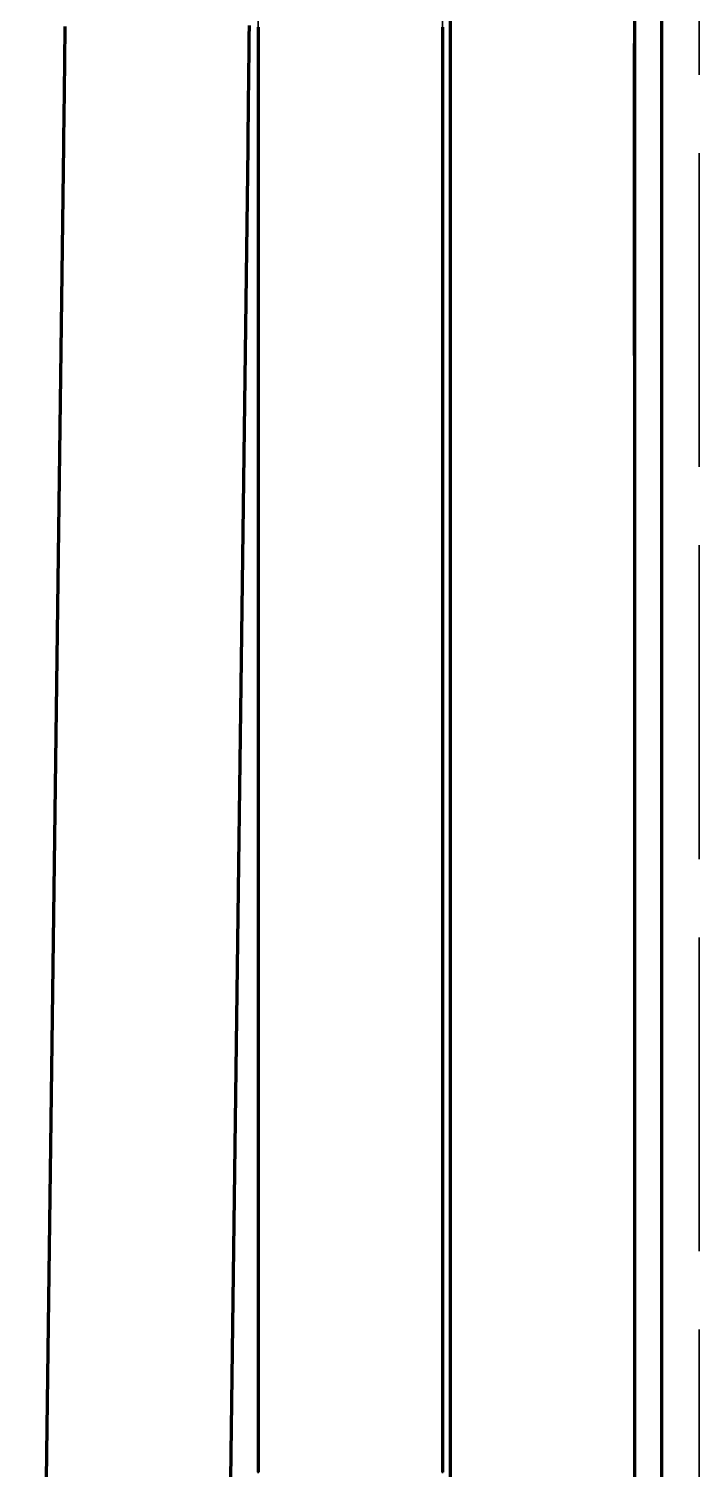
# Model space of a CAD drawing. Header units: millimetres. Extents: x 0 to 2382, y 0 to 420.
# Drawn here: x 261.83 to 270.39, y 266.72 to 285.09 of the extents above; entities that cross this region are included whole.
import ezdxf

# ---------------------------------------------------------------- set-up
doc = ezdxf.new("R2010")
doc.units = ezdxf.units.MM
doc.linetypes.add('IRAM-E-TRAZOS', pattern=[5, 4, -1])
doc.layers.add('01-VISIBLE', color=7, linetype='CONTINUOUS', lineweight=70)
doc.layers.add('02-OCULTA', color=4, linetype='IRAM-E-TRAZOS', lineweight=35)

msp = doc.modelspace()

# ---------------------------------------------------------------- linework, layer by layer
at = {"layer": '01-VISIBLE'}
for p, q in [((269.912, 260.75), (269.912, 289.5)), ((267.212, 288.425), (267.212, 284.804)), ((269.562, 288.425), (269.562, 284.804)), ((262.277, 283.601), (261.834, 249.623)), ((264.627, 283.57), (264.184, 249.592)), ((267.212, 280.919), (267.212, 271.881)), ((269.562, 280.919), (269.562, 271.881)), ((264.762, 280.297), (264.762, 272.503)), ((267.112, 280.297), (267.112, 272.503)), ((267.212, 267.996), (267.212, 266.303)), ((269.562, 267.996), (269.562, 266.303)), ((264.762, 267.342), (264.762, 267.285)), ((267.112, 267.342), (267.112, 267.285))]:
    msp.add_line(p, q, dxfattribs=at)
for points in [[(262.294, 285.114), (262.293, 285.064), (262.293, 285.013), (262.292, 284.963), (262.292, 284.913), (262.291, 284.862), (262.291, 284.812), (262.29, 284.761), (262.29, 284.711), (262.289, 284.66), (262.289, 284.61), (262.288, 284.559), (262.288, 284.509), (262.287, 284.458), (262.287, 284.408), (262.286, 284.358), (262.285, 284.307), (262.285, 284.257), (262.284, 284.206), (262.284, 284.156), (262.283, 284.105), (262.282, 284.055), (262.282, 284.004), (262.281, 283.954), (262.281, 283.904), (262.28, 283.853), (262.279, 283.803), (262.279, 283.752), (262.278, 283.702), (262.277, 283.651), (262.277, 283.601)], [(264.644, 285.129), (264.644, 285.078), (264.643, 285.028), (264.643, 284.978), (264.642, 284.927), (264.642, 284.877), (264.641, 284.827), (264.641, 284.777), (264.64, 284.726), (264.64, 284.676), (264.639, 284.626), (264.639, 284.576), (264.638, 284.525), (264.637, 284.475), (264.637, 284.425), (264.636, 284.375), (264.636, 284.324), (264.635, 284.274), (264.635, 284.224), (264.634, 284.173), (264.633, 284.123), (264.633, 284.073), (264.632, 284.023), (264.632, 283.972), (264.631, 283.922), (264.63, 283.872), (264.63, 283.822), (264.629, 283.771), (264.629, 283.721), (264.628, 283.671), (264.627, 283.621), (264.627, 283.57)], [(264.762, 285.107), (264.762, 285.057), (264.762, 285.007), (264.762, 284.957), (264.762, 284.907), (264.762, 284.857), (264.762, 284.806), (264.762, 284.756), (264.762, 284.706), (264.762, 284.656), (264.762, 284.606), (264.762, 284.556), (264.762, 284.506), (264.762, 284.456), (264.762, 284.406), (264.762, 284.355), (264.762, 284.305), (264.762, 284.255), (264.762, 284.205), (264.762, 284.155), (264.762, 284.105), (264.762, 284.055), (264.762, 284.005), (264.762, 283.955), (264.762, 283.904), (264.762, 283.854), (264.762, 283.804), (264.762, 283.754), (264.762, 283.704), (264.762, 283.654), (264.762, 283.604), (264.762, 283.554), (264.762, 283.504), (264.762, 283.454), (264.762, 283.403), (264.762, 283.353), (264.762, 283.303), (264.762, 283.253), (264.762, 283.203), (264.762, 283.153), (264.762, 283.103), (264.762, 283.053), (264.762, 283.003), (264.762, 282.952), (264.762, 282.902), (264.762, 282.852), (264.762, 282.802), (264.762, 282.752), (264.762, 282.702), (264.762, 282.652), (264.762, 282.602), (264.762, 282.552), (264.762, 282.501), (264.762, 282.451), (264.762, 282.401), (264.762, 282.351), (264.762, 282.301), (264.762, 282.251), (264.762, 282.201), (264.762, 282.151), (264.762, 282.101), (264.762, 282.051), (264.762, 282), (264.762, 281.95), (264.762, 281.9), (264.762, 281.85), (264.762, 281.8), (264.762, 281.75), (264.762, 281.7), (264.762, 281.65), (264.762, 281.6), (264.762, 281.549), (264.762, 281.499), (264.762, 281.449), (264.762, 281.399), (264.762, 281.349), (264.762, 281.299), (264.762, 281.249), (264.762, 281.199), (264.762, 281.149), (264.762, 281.099), (264.762, 281.048), (264.762, 280.998), (264.762, 280.948), (264.762, 280.898), (264.762, 280.848), (264.762, 280.798), (264.762, 280.748), (264.762, 280.698), (264.762, 280.648), (264.762, 280.597), (264.762, 280.547), (264.762, 280.497), (264.762, 280.447), (264.762, 280.397), (264.762, 280.347), (264.762, 280.297)], [(267.112, 285.107), (267.112, 285.057), (267.112, 285.007), (267.112, 284.957), (267.112, 284.907), (267.112, 284.857), (267.112, 284.806), (267.112, 284.756), (267.112, 284.706), (267.112, 284.656), (267.112, 284.606), (267.112, 284.556), (267.112, 284.506), (267.112, 284.456), (267.112, 284.406), (267.112, 284.355), (267.112, 284.305), (267.112, 284.255), (267.112, 284.205), (267.112, 284.155), (267.112, 284.105), (267.112, 284.055), (267.112, 284.005), (267.112, 283.955), (267.112, 283.904), (267.112, 283.854), (267.112, 283.804), (267.112, 283.754), (267.112, 283.704), (267.112, 283.654), (267.112, 283.604), (267.112, 283.554), (267.112, 283.504), (267.112, 283.454), (267.112, 283.403), (267.112, 283.353), (267.112, 283.303), (267.112, 283.253), (267.112, 283.203), (267.112, 283.153), (267.112, 283.103), (267.112, 283.053), (267.112, 283.003), (267.112, 282.952), (267.112, 282.902), (267.112, 282.852), (267.112, 282.802), (267.112, 282.752), (267.112, 282.702), (267.112, 282.652), (267.112, 282.602), (267.112, 282.552), (267.112, 282.501), (267.112, 282.451), (267.112, 282.401), (267.112, 282.351), (267.112, 282.301), (267.112, 282.251), (267.112, 282.201), (267.112, 282.151), (267.112, 282.101), (267.112, 282.051), (267.112, 282), (267.112, 281.95), (267.112, 281.9), (267.112, 281.85), (267.112, 281.8), (267.112, 281.75), (267.112, 281.7), (267.112, 281.65), (267.112, 281.6), (267.112, 281.549), (267.112, 281.499), (267.112, 281.449), (267.112, 281.399), (267.112, 281.349), (267.112, 281.299), (267.112, 281.249), (267.112, 281.199), (267.112, 281.149), (267.112, 281.099), (267.112, 281.048), (267.112, 280.998), (267.112, 280.948), (267.112, 280.898), (267.112, 280.848), (267.112, 280.798), (267.112, 280.748), (267.112, 280.698), (267.112, 280.648), (267.112, 280.597), (267.112, 280.547), (267.112, 280.497), (267.112, 280.447), (267.112, 280.397), (267.112, 280.347), (267.112, 280.297)], [(269.562, 280.919), (269.562, 280.969), (269.562, 281.019), (269.562, 281.07), (269.562, 281.12), (269.562, 281.171), (269.562, 281.221), (269.562, 281.271), (269.562, 281.322), (269.562, 281.372), (269.562, 281.422), (269.562, 281.473), (269.562, 281.523), (269.562, 281.574), (269.562, 281.624), (269.562, 281.674), (269.562, 281.725), (269.562, 281.775), (269.562, 281.825), (269.562, 281.876), (269.562, 281.926), (269.562, 281.977), (269.562, 282.027), (269.562, 282.077), (269.562, 282.128), (269.562, 282.178), (269.562, 282.228), (269.562, 282.279), (269.562, 282.329), (269.562, 282.38), (269.562, 282.43), (269.562, 282.48), (269.562, 282.531), (269.562, 282.581), (269.562, 282.631), (269.562, 282.682), (269.562, 282.732), (269.562, 282.783), (269.562, 282.833), (269.562, 282.883), (269.562, 282.934), (269.562, 282.984), (269.562, 283.034), (269.562, 283.085), (269.562, 283.135), (269.562, 283.186), (269.562, 283.236), (269.562, 283.286), (269.562, 283.337), (269.562, 283.387), (269.562, 283.437), (269.562, 283.488), (269.562, 283.538), (269.562, 283.589), (269.562, 283.639), (269.562, 283.689), (269.562, 283.74), (269.562, 283.79), (269.562, 283.84), (269.562, 283.891), (269.562, 283.941), (269.562, 283.992), (269.562, 284.042), (269.562, 284.092), (269.562, 284.143), (269.562, 284.193), (269.562, 284.243), (269.562, 284.294), (269.562, 284.344), (269.562, 284.395), (269.562, 284.445), (269.562, 284.495), (269.562, 284.546), (269.562, 284.596), (269.562, 284.646), (269.562, 284.697), (269.562, 284.747), (269.562, 284.797), (269.562, 284.848), (269.562, 284.898)], [(267.212, 284.804), (267.212, 284.754), (267.212, 284.703), (267.212, 284.653), (267.212, 284.602), (267.212, 284.552), (267.212, 284.501), (267.212, 284.451), (267.212, 284.4), (267.212, 284.35), (267.212, 284.299), (267.212, 284.249), (267.212, 284.199), (267.212, 284.148), (267.212, 284.098), (267.212, 284.047), (267.212, 283.997), (267.212, 283.946), (267.212, 283.896), (267.212, 283.845), (267.212, 283.795), (267.212, 283.744), (267.212, 283.694), (267.212, 283.643), (267.212, 283.593), (267.212, 283.543), (267.212, 283.492), (267.212, 283.442), (267.212, 283.391), (267.212, 283.341), (267.212, 283.29), (267.212, 283.24), (267.212, 283.189), (267.212, 283.139), (267.212, 283.088), (267.212, 283.038), (267.212, 282.988), (267.212, 282.937), (267.212, 282.887), (267.212, 282.836), (267.212, 282.786), (267.212, 282.735), (267.212, 282.685), (267.212, 282.634), (267.212, 282.584), (267.212, 282.533), (267.212, 282.483), (267.212, 282.432), (267.212, 282.382), (267.212, 282.332), (267.212, 282.281), (267.212, 282.231), (267.212, 282.18), (267.212, 282.13), (267.212, 282.079), (267.212, 282.029), (267.212, 281.978), (267.212, 281.928), (267.212, 281.877), (267.212, 281.827), (267.212, 281.777), (267.212, 281.726), (267.212, 281.676), (267.212, 281.625), (267.212, 281.575), (267.212, 281.524), (267.212, 281.474), (267.212, 281.423), (267.212, 281.373), (267.212, 281.322), (267.212, 281.272), (267.212, 281.221), (267.212, 281.171), (267.212, 281.121), (267.212, 281.07), (267.212, 281.02), (267.212, 280.969), (267.212, 280.919)], [(269.562, 284.804), (269.562, 284.754), (269.562, 284.703), (269.562, 284.653), (269.562, 284.602), (269.562, 284.552), (269.562, 284.501), (269.562, 284.451), (269.562, 284.4), (269.562, 284.35), (269.562, 284.299), (269.562, 284.249), (269.562, 284.199), (269.562, 284.148), (269.562, 284.098), (269.562, 284.047), (269.562, 283.997), (269.562, 283.946), (269.562, 283.896), (269.562, 283.845), (269.562, 283.795), (269.562, 283.744), (269.562, 283.694), (269.562, 283.643), (269.562, 283.593), (269.562, 283.543), (269.562, 283.492), (269.562, 283.442), (269.562, 283.391), (269.562, 283.341), (269.562, 283.29), (269.562, 283.24), (269.562, 283.189), (269.562, 283.139), (269.562, 283.088), (269.562, 283.038), (269.562, 282.988), (269.562, 282.937), (269.562, 282.887), (269.562, 282.836), (269.562, 282.786), (269.562, 282.735), (269.562, 282.685), (269.562, 282.634), (269.562, 282.584), (269.562, 282.533), (269.562, 282.483), (269.562, 282.432), (269.562, 282.382), (269.562, 282.332), (269.562, 282.281), (269.562, 282.231), (269.562, 282.18), (269.562, 282.13), (269.562, 282.079), (269.562, 282.029), (269.562, 281.978), (269.562, 281.928), (269.562, 281.877), (269.562, 281.827), (269.562, 281.777), (269.562, 281.726), (269.562, 281.676), (269.562, 281.625), (269.562, 281.575), (269.562, 281.524), (269.562, 281.474), (269.562, 281.423), (269.562, 281.373), (269.562, 281.322), (269.562, 281.272), (269.562, 281.221), (269.562, 281.171), (269.562, 281.121), (269.562, 281.07), (269.562, 281.02), (269.562, 280.969), (269.562, 280.919)], [(264.762, 272.503), (264.762, 272.453), (264.762, 272.403), (264.762, 272.353), (264.762, 272.303), (264.762, 272.253), (264.762, 272.203), (264.762, 272.152), (264.762, 272.102), (264.762, 272.052), (264.762, 272.002), (264.762, 271.952), (264.762, 271.902), (264.762, 271.852), (264.762, 271.802), (264.762, 271.752), (264.762, 271.701), (264.762, 271.651), (264.762, 271.601), (264.762, 271.551), (264.762, 271.501), (264.762, 271.451), (264.762, 271.401), (264.762, 271.351), (264.762, 271.301), (264.762, 271.251), (264.762, 271.2), (264.762, 271.15), (264.762, 271.1), (264.762, 271.05), (264.762, 271), (264.762, 270.95), (264.762, 270.9), (264.762, 270.85), (264.762, 270.8), (264.762, 270.749), (264.762, 270.699), (264.762, 270.649), (264.762, 270.599), (264.762, 270.549), (264.762, 270.499), (264.762, 270.449), (264.762, 270.399), (264.762, 270.349), (264.762, 270.299), (264.762, 270.248), (264.762, 270.198), (264.762, 270.148), (264.762, 270.098), (264.762, 270.048), (264.762, 269.998), (264.762, 269.948), (264.762, 269.898), (264.762, 269.848), (264.762, 269.797), (264.762, 269.747), (264.762, 269.697), (264.762, 269.647), (264.762, 269.597), (264.762, 269.547), (264.762, 269.497), (264.762, 269.447), (264.762, 269.397), (264.762, 269.346), (264.762, 269.296), (264.762, 269.246), (264.762, 269.196), (264.762, 269.146), (264.762, 269.096), (264.762, 269.046), (264.762, 268.996), (264.762, 268.946), (264.762, 268.896), (264.762, 268.845), (264.762, 268.795), (264.762, 268.745), (264.762, 268.695), (264.762, 268.645), (264.762, 268.595), (264.762, 268.545), (264.762, 268.495), (264.762, 268.445), (264.762, 268.394), (264.762, 268.344), (264.762, 268.294), (264.762, 268.244), (264.762, 268.194), (264.762, 268.144), (264.762, 268.094), (264.762, 268.044), (264.762, 267.994), (264.762, 267.943), (264.762, 267.893), (264.762, 267.843), (264.762, 267.793), (264.762, 267.743), (264.762, 267.693), (264.762, 267.643), (264.762, 267.593), (264.762, 267.543), (264.762, 267.493), (264.762, 267.442), (264.762, 267.392), (264.762, 267.342)], [(267.112, 272.503), (267.112, 272.453), (267.112, 272.403), (267.112, 272.353), (267.112, 272.303), (267.112, 272.253), (267.112, 272.203), (267.112, 272.152), (267.112, 272.102), (267.112, 272.052), (267.112, 272.002), (267.112, 271.952), (267.112, 271.902), (267.112, 271.852), (267.112, 271.802), (267.112, 271.752), (267.112, 271.701), (267.112, 271.651), (267.112, 271.601), (267.112, 271.551), (267.112, 271.501), (267.112, 271.451), (267.112, 271.401), (267.112, 271.351), (267.112, 271.301), (267.112, 271.251), (267.112, 271.2), (267.112, 271.15), (267.112, 271.1), (267.112, 271.05), (267.112, 271), (267.112, 270.95), (267.112, 270.9), (267.112, 270.85), (267.112, 270.8), (267.112, 270.749), (267.112, 270.699), (267.112, 270.649), (267.112, 270.599), (267.112, 270.549), (267.112, 270.499), (267.112, 270.449), (267.112, 270.399), (267.112, 270.349), (267.112, 270.299), (267.112, 270.248), (267.112, 270.198), (267.112, 270.148), (267.112, 270.098), (267.112, 270.048), (267.112, 269.998), (267.112, 269.948), (267.112, 269.898), (267.112, 269.848), (267.112, 269.797), (267.112, 269.747), (267.112, 269.697), (267.112, 269.647), (267.112, 269.597), (267.112, 269.547), (267.112, 269.497), (267.112, 269.447), (267.112, 269.397), (267.112, 269.346), (267.112, 269.296), (267.112, 269.246), (267.112, 269.196), (267.112, 269.146), (267.112, 269.096), (267.112, 269.046), (267.112, 268.996), (267.112, 268.946), (267.112, 268.896), (267.112, 268.845), (267.112, 268.795), (267.112, 268.745), (267.112, 268.695), (267.112, 268.645), (267.112, 268.595), (267.112, 268.545), (267.112, 268.495), (267.112, 268.445), (267.112, 268.394), (267.112, 268.344), (267.112, 268.294), (267.112, 268.244), (267.112, 268.194), (267.112, 268.144), (267.112, 268.094), (267.112, 268.044), (267.112, 267.994), (267.112, 267.943), (267.112, 267.893), (267.112, 267.843), (267.112, 267.793), (267.112, 267.743), (267.112, 267.693), (267.112, 267.643), (267.112, 267.593), (267.112, 267.543), (267.112, 267.493), (267.112, 267.442), (267.112, 267.392), (267.112, 267.342)], [(267.212, 271.881), (267.212, 271.831), (267.212, 271.78), (267.212, 271.73), (267.212, 271.679), (267.212, 271.629), (267.212, 271.579), (267.212, 271.528), (267.212, 271.478), (267.212, 271.427), (267.212, 271.377), (267.212, 271.326), (267.212, 271.276), (267.212, 271.225), (267.212, 271.175), (267.212, 271.124), (267.212, 271.074), (267.212, 271.023), (267.212, 270.973), (267.212, 270.923), (267.212, 270.872), (267.212, 270.822), (267.212, 270.771), (267.212, 270.721), (267.212, 270.67), (267.212, 270.62), (267.212, 270.569), (267.212, 270.519), (267.212, 270.468), (267.212, 270.418), (267.212, 270.368), (267.212, 270.317), (267.212, 270.267), (267.212, 270.216), (267.212, 270.166), (267.212, 270.115), (267.212, 270.065), (267.212, 270.014), (267.212, 269.964), (267.212, 269.913), (267.212, 269.863), (267.212, 269.812), (267.212, 269.762), (267.212, 269.712), (267.212, 269.661), (267.212, 269.611), (267.212, 269.56), (267.212, 269.51), (267.212, 269.459), (267.212, 269.409), (267.212, 269.358), (267.212, 269.308), (267.212, 269.257), (267.212, 269.207), (267.212, 269.157), (267.212, 269.106), (267.212, 269.056), (267.212, 269.005), (267.212, 268.955), (267.212, 268.904), (267.212, 268.854), (267.212, 268.803), (267.212, 268.753), (267.212, 268.702), (267.212, 268.652), (267.212, 268.601), (267.212, 268.551), (267.212, 268.501), (267.212, 268.45), (267.212, 268.4), (267.212, 268.349), (267.212, 268.299), (267.212, 268.248), (267.212, 268.198), (267.212, 268.147), (267.212, 268.097), (267.212, 268.046), (267.212, 267.996)], [(269.562, 271.881), (269.562, 271.831), (269.562, 271.78), (269.562, 271.73), (269.562, 271.679), (269.562, 271.629), (269.562, 271.579), (269.562, 271.528), (269.562, 271.478), (269.562, 271.427), (269.562, 271.377), (269.562, 271.326), (269.562, 271.276), (269.562, 271.225), (269.562, 271.175), (269.562, 271.124), (269.562, 271.074), (269.562, 271.023), (269.562, 270.973), (269.562, 270.923), (269.562, 270.872), (269.562, 270.822), (269.562, 270.771), (269.562, 270.721), (269.562, 270.67), (269.562, 270.62), (269.562, 270.569), (269.562, 270.519), (269.562, 270.468), (269.562, 270.418), (269.562, 270.368), (269.562, 270.317), (269.562, 270.267), (269.562, 270.216), (269.562, 270.166), (269.562, 270.115), (269.562, 270.065), (269.562, 270.014), (269.562, 269.964), (269.562, 269.913), (269.562, 269.863), (269.562, 269.812), (269.562, 269.762), (269.562, 269.712), (269.562, 269.661), (269.562, 269.611), (269.562, 269.56), (269.562, 269.51), (269.562, 269.459), (269.562, 269.409), (269.562, 269.358), (269.562, 269.308), (269.562, 269.257), (269.562, 269.207), (269.562, 269.157), (269.562, 269.106), (269.562, 269.056), (269.562, 269.005), (269.562, 268.955), (269.562, 268.904), (269.562, 268.854), (269.562, 268.803), (269.562, 268.753), (269.562, 268.702), (269.562, 268.652), (269.562, 268.601), (269.562, 268.551), (269.562, 268.501), (269.562, 268.45), (269.562, 268.4), (269.562, 268.349), (269.562, 268.299), (269.562, 268.248), (269.562, 268.198), (269.562, 268.147), (269.562, 268.097), (269.562, 268.046), (269.562, 267.996)], [(264.762, 267.285), (264.762, 267.235), (264.762, 267.184), (264.762, 267.134), (264.762, 267.084), (264.762, 267.034), (264.762, 266.984), (264.762, 266.934), (264.762, 266.884), (264.762, 266.834), (264.762, 266.783), (264.762, 266.733), (264.762, 266.683)], [(267.112, 267.285), (267.112, 267.235), (267.112, 267.184), (267.112, 267.134), (267.112, 267.084), (267.112, 267.034), (267.112, 266.984), (267.112, 266.934), (267.112, 266.884), (267.112, 266.834), (267.112, 266.783), (267.112, 266.733), (267.112, 266.683)]]:
    msp.add_lwpolyline(points, dxfattribs=at)
at = {"layer": '02-OCULTA'}
for p, q in [((270.387, 229.5), (270.387, 297.5)), ((267.212, 284.898), (267.212, 288.382)), ((269.562, 284.898), (269.562, 288.382)), ((264.762, 285.085), (264.762, 288.295)), ((267.112, 285.085), (267.112, 288.295)), ((267.212, 271.972), (267.212, 280.828)), ((269.562, 271.972), (269.562, 280.828)), ((264.762, 272.151), (264.762, 280.649)), ((267.112, 272.151), (267.112, 280.649)), ((267.212, 266.442), (267.212, 267.902)), ((269.562, 266.442), (269.562, 267.902)), ((264.762, 266.721), (264.762, 267.715)), ((267.112, 266.721), (267.112, 267.715))]:
    msp.add_line(p, q, dxfattribs=at)
for points in [[(264.762, 280.649), (264.762, 280.699), (264.762, 280.75), (264.762, 280.8), (264.762, 280.851), (264.762, 280.901), (264.762, 280.951), (264.762, 281.002), (264.762, 281.052), (264.762, 281.103), (264.762, 281.153), (264.762, 281.204), (264.762, 281.254), (264.762, 281.304), (264.762, 281.355), (264.762, 281.405), (264.762, 281.456), (264.762, 281.506), (264.762, 281.556), (264.762, 281.607), (264.762, 281.657), (264.762, 281.708), (264.762, 281.758), (264.762, 281.808), (264.762, 281.859), (264.762, 281.909), (264.762, 281.96), (264.762, 282.01), (264.762, 282.061), (264.762, 282.111), (264.762, 282.161), (264.762, 282.212), (264.762, 282.262), (264.762, 282.313), (264.762, 282.363), (264.762, 282.413), (264.762, 282.464), (264.762, 282.514), (264.762, 282.565), (264.762, 282.615), (264.762, 282.665), (264.762, 282.716), (264.762, 282.766), (264.762, 282.817), (264.762, 282.867), (264.762, 282.918), (264.762, 282.968), (264.762, 283.018), (264.762, 283.069), (264.762, 283.119), (264.762, 283.17), (264.762, 283.22), (264.762, 283.27), (264.762, 283.321), (264.762, 283.371), (264.762, 283.422), (264.762, 283.472), (264.762, 283.522), (264.762, 283.573), (264.762, 283.623), (264.762, 283.674), (264.762, 283.724), (264.762, 283.774), (264.762, 283.825), (264.762, 283.875), (264.762, 283.926), (264.762, 283.976), (264.762, 284.027), (264.762, 284.077), (264.762, 284.127), (264.762, 284.178), (264.762, 284.228), (264.762, 284.279), (264.762, 284.329), (264.762, 284.379), (264.762, 284.43), (264.762, 284.48), (264.762, 284.531), (264.762, 284.581), (264.762, 284.631), (264.762, 284.682), (264.762, 284.732), (264.762, 284.783), (264.762, 284.833), (264.762, 284.884), (264.762, 284.934), (264.762, 284.984), (264.762, 285.035), (264.762, 285.085)], [(267.112, 280.649), (267.112, 280.699), (267.112, 280.75), (267.112, 280.8), (267.112, 280.851), (267.112, 280.901), (267.112, 280.951), (267.112, 281.002), (267.112, 281.052), (267.112, 281.103), (267.112, 281.153), (267.112, 281.204), (267.112, 281.254), (267.112, 281.304), (267.112, 281.355), (267.112, 281.405), (267.112, 281.456), (267.112, 281.506), (267.112, 281.556), (267.112, 281.607), (267.112, 281.657), (267.112, 281.708), (267.112, 281.758), (267.112, 281.808), (267.112, 281.859), (267.112, 281.909), (267.112, 281.96), (267.112, 282.01), (267.112, 282.061), (267.112, 282.111), (267.112, 282.161), (267.112, 282.212), (267.112, 282.262), (267.112, 282.313), (267.112, 282.363), (267.112, 282.413), (267.112, 282.464), (267.112, 282.514), (267.112, 282.565), (267.112, 282.615), (267.112, 282.665), (267.112, 282.716), (267.112, 282.766), (267.112, 282.817), (267.112, 282.867), (267.112, 282.918), (267.112, 282.968), (267.112, 283.018), (267.112, 283.069), (267.112, 283.119), (267.112, 283.17), (267.112, 283.22), (267.112, 283.27), (267.112, 283.321), (267.112, 283.371), (267.112, 283.422), (267.112, 283.472), (267.112, 283.522), (267.112, 283.573), (267.112, 283.623), (267.112, 283.674), (267.112, 283.724), (267.112, 283.774), (267.112, 283.825), (267.112, 283.875), (267.112, 283.926), (267.112, 283.976), (267.112, 284.027), (267.112, 284.077), (267.112, 284.127), (267.112, 284.178), (267.112, 284.228), (267.112, 284.279), (267.112, 284.329), (267.112, 284.379), (267.112, 284.43), (267.112, 284.48), (267.112, 284.531), (267.112, 284.581), (267.112, 284.631), (267.112, 284.682), (267.112, 284.732), (267.112, 284.783), (267.112, 284.833), (267.112, 284.884), (267.112, 284.934), (267.112, 284.984), (267.112, 285.035), (267.112, 285.085)], [(267.212, 280.828), (267.212, 280.878), (267.212, 280.928), (267.212, 280.979), (267.212, 281.029), (267.212, 281.079), (267.212, 281.129), (267.212, 281.18), (267.212, 281.23), (267.212, 281.28), (267.212, 281.33), (267.212, 281.381), (267.212, 281.431), (267.212, 281.481), (267.212, 281.531), (267.212, 281.582), (267.212, 281.632), (267.212, 281.682), (267.212, 281.732), (267.212, 281.783), (267.212, 281.833), (267.212, 281.883), (267.212, 281.933), (267.212, 281.984), (267.212, 282.034), (267.212, 282.084), (267.212, 282.134), (267.212, 282.185), (267.212, 282.235), (267.212, 282.285), (267.212, 282.335), (267.212, 282.386), (267.212, 282.436), (267.212, 282.486), (267.212, 282.536), (267.212, 282.587), (267.212, 282.637), (267.212, 282.687), (267.212, 282.737), (267.212, 282.788), (267.212, 282.838), (267.212, 282.888), (267.212, 282.938), (267.212, 282.989), (267.212, 283.039), (267.212, 283.089), (267.212, 283.139), (267.212, 283.19), (267.212, 283.24), (267.212, 283.29), (267.212, 283.34), (267.212, 283.391), (267.212, 283.441), (267.212, 283.491), (267.212, 283.541), (267.212, 283.592), (267.212, 283.642), (267.212, 283.692), (267.212, 283.742), (267.212, 283.793), (267.212, 283.843), (267.212, 283.893), (267.212, 283.943), (267.212, 283.994), (267.212, 284.044), (267.212, 284.094), (267.212, 284.144), (267.212, 284.195), (267.212, 284.245), (267.212, 284.295), (267.212, 284.345), (267.212, 284.396), (267.212, 284.446), (267.212, 284.496), (267.212, 284.546), (267.212, 284.597), (267.212, 284.647), (267.212, 284.697), (267.212, 284.747), (267.212, 284.798), (267.212, 284.848), (267.212, 284.898)], [(269.562, 280.828), (269.562, 280.843), (269.562, 280.858), (269.562, 280.873), (269.562, 280.888), (269.562, 280.904), (269.562, 280.919)], [(264.762, 267.715), (264.762, 267.765), (264.762, 267.816), (264.762, 267.866), (264.762, 267.916), (264.762, 267.967), (264.762, 268.017), (264.762, 268.068), (264.762, 268.118), (264.762, 268.169), (264.762, 268.219), (264.762, 268.269), (264.762, 268.32), (264.762, 268.37), (264.762, 268.421), (264.762, 268.471), (264.762, 268.521), (264.762, 268.572), (264.762, 268.622), (264.762, 268.673), (264.762, 268.723), (264.762, 268.773), (264.762, 268.824), (264.762, 268.874), (264.762, 268.925), (264.762, 268.975), (264.762, 269.026), (264.762, 269.076), (264.762, 269.126), (264.762, 269.177), (264.762, 269.227), (264.762, 269.278), (264.762, 269.328), (264.762, 269.378), (264.762, 269.429), (264.762, 269.479), (264.762, 269.53), (264.762, 269.58), (264.762, 269.63), (264.762, 269.681), (264.762, 269.731), (264.762, 269.782), (264.762, 269.832), (264.762, 269.882), (264.762, 269.933), (264.762, 269.983), (264.762, 270.034), (264.762, 270.084), (264.762, 270.135), (264.762, 270.185), (264.762, 270.235), (264.762, 270.286), (264.762, 270.336), (264.762, 270.387), (264.762, 270.437), (264.762, 270.487), (264.762, 270.538), (264.762, 270.588), (264.762, 270.639), (264.762, 270.689), (264.762, 270.739), (264.762, 270.79), (264.762, 270.84), (264.762, 270.891), (264.762, 270.941), (264.762, 270.992), (264.762, 271.042), (264.762, 271.092), (264.762, 271.143), (264.762, 271.193), (264.762, 271.244), (264.762, 271.294), (264.762, 271.344), (264.762, 271.395), (264.762, 271.445), (264.762, 271.496), (264.762, 271.546), (264.762, 271.596), (264.762, 271.647), (264.762, 271.697), (264.762, 271.748), (264.762, 271.798), (264.762, 271.849), (264.762, 271.899), (264.762, 271.949), (264.762, 272), (264.762, 272.05), (264.762, 272.101), (264.762, 272.151)], [(267.112, 267.715), (267.112, 267.765), (267.112, 267.816), (267.112, 267.866), (267.112, 267.916), (267.112, 267.967), (267.112, 268.017), (267.112, 268.068), (267.112, 268.118), (267.112, 268.169), (267.112, 268.219), (267.112, 268.269), (267.112, 268.32), (267.112, 268.37), (267.112, 268.421), (267.112, 268.471), (267.112, 268.521), (267.112, 268.572), (267.112, 268.622), (267.112, 268.673), (267.112, 268.723), (267.112, 268.773), (267.112, 268.824), (267.112, 268.874), (267.112, 268.925), (267.112, 268.975), (267.112, 269.026), (267.112, 269.076), (267.112, 269.126), (267.112, 269.177), (267.112, 269.227), (267.112, 269.278), (267.112, 269.328), (267.112, 269.378), (267.112, 269.429), (267.112, 269.479), (267.112, 269.53), (267.112, 269.58), (267.112, 269.63), (267.112, 269.681), (267.112, 269.731), (267.112, 269.782), (267.112, 269.832), (267.112, 269.882), (267.112, 269.933), (267.112, 269.983), (267.112, 270.034), (267.112, 270.084), (267.112, 270.135), (267.112, 270.185), (267.112, 270.235), (267.112, 270.286), (267.112, 270.336), (267.112, 270.387), (267.112, 270.437), (267.112, 270.487), (267.112, 270.538), (267.112, 270.588), (267.112, 270.639), (267.112, 270.689), (267.112, 270.739), (267.112, 270.79), (267.112, 270.84), (267.112, 270.891), (267.112, 270.941), (267.112, 270.992), (267.112, 271.042), (267.112, 271.092), (267.112, 271.143), (267.112, 271.193), (267.112, 271.244), (267.112, 271.294), (267.112, 271.344), (267.112, 271.395), (267.112, 271.445), (267.112, 271.496), (267.112, 271.546), (267.112, 271.596), (267.112, 271.647), (267.112, 271.697), (267.112, 271.748), (267.112, 271.798), (267.112, 271.849), (267.112, 271.899), (267.112, 271.949), (267.112, 272), (267.112, 272.05), (267.112, 272.101), (267.112, 272.151)], [(267.212, 267.902), (267.212, 267.952), (267.212, 268.002), (267.212, 268.053), (267.212, 268.103), (267.212, 268.153), (267.212, 268.203), (267.212, 268.254), (267.212, 268.304), (267.212, 268.354), (267.212, 268.404), (267.212, 268.455), (267.212, 268.505), (267.212, 268.555), (267.212, 268.605), (267.212, 268.656), (267.212, 268.706), (267.212, 268.756), (267.212, 268.806), (267.212, 268.857), (267.212, 268.907), (267.212, 268.957), (267.212, 269.007), (267.212, 269.058), (267.212, 269.108), (267.212, 269.158), (267.212, 269.208), (267.212, 269.259), (267.212, 269.309), (267.212, 269.359), (267.212, 269.409), (267.212, 269.46), (267.212, 269.51), (267.212, 269.56), (267.212, 269.61), (267.212, 269.661), (267.212, 269.711), (267.212, 269.761), (267.212, 269.811), (267.212, 269.862), (267.212, 269.912), (267.212, 269.962), (267.212, 270.012), (267.212, 270.063), (267.212, 270.113), (267.212, 270.163), (267.212, 270.213), (267.212, 270.264), (267.212, 270.314), (267.212, 270.364), (267.212, 270.414), (267.212, 270.465), (267.212, 270.515), (267.212, 270.565), (267.212, 270.615), (267.212, 270.666), (267.212, 270.716), (267.212, 270.766), (267.212, 270.816), (267.212, 270.867), (267.212, 270.917), (267.212, 270.967), (267.212, 271.017), (267.212, 271.068), (267.212, 271.118), (267.212, 271.168), (267.212, 271.218), (267.212, 271.269), (267.212, 271.319), (267.212, 271.369), (267.212, 271.419), (267.212, 271.47), (267.212, 271.52), (267.212, 271.57), (267.212, 271.62), (267.212, 271.671), (267.212, 271.721), (267.212, 271.771), (267.212, 271.821), (267.212, 271.872), (267.212, 271.922), (267.212, 271.972)], [(269.562, 267.902), (269.562, 267.952), (269.562, 268.002), (269.562, 268.053), (269.562, 268.103), (269.562, 268.153), (269.562, 268.203), (269.562, 268.254), (269.562, 268.304), (269.562, 268.354), (269.562, 268.404), (269.562, 268.455), (269.562, 268.505), (269.562, 268.555), (269.562, 268.605), (269.562, 268.656), (269.562, 268.706), (269.562, 268.756), (269.562, 268.806), (269.562, 268.857), (269.562, 268.907), (269.562, 268.957), (269.562, 269.007), (269.562, 269.058), (269.562, 269.108), (269.562, 269.158), (269.562, 269.208), (269.562, 269.259), (269.562, 269.309), (269.562, 269.359), (269.562, 269.409), (269.562, 269.46), (269.562, 269.51), (269.562, 269.56), (269.562, 269.61), (269.562, 269.661), (269.562, 269.711), (269.562, 269.761), (269.562, 269.811), (269.562, 269.862), (269.562, 269.912), (269.562, 269.962), (269.562, 270.012), (269.562, 270.063), (269.562, 270.113), (269.562, 270.163), (269.562, 270.213), (269.562, 270.264), (269.562, 270.314), (269.562, 270.364), (269.562, 270.414), (269.562, 270.465), (269.562, 270.515), (269.562, 270.565), (269.562, 270.615), (269.562, 270.666), (269.562, 270.716), (269.562, 270.766), (269.562, 270.816), (269.562, 270.867), (269.562, 270.917), (269.562, 270.967), (269.562, 271.017), (269.562, 271.068), (269.562, 271.118), (269.562, 271.168), (269.562, 271.218), (269.562, 271.269), (269.562, 271.319), (269.562, 271.369), (269.562, 271.419), (269.562, 271.47), (269.562, 271.52), (269.562, 271.57), (269.562, 271.62), (269.562, 271.671), (269.562, 271.721), (269.562, 271.771), (269.562, 271.821), (269.562, 271.872), (269.562, 271.922), (269.562, 271.972)], [(264.762, 266.671), (264.762, 266.721)], [(267.112, 266.671), (267.112, 266.721)]]:
    msp.add_lwpolyline(points, dxfattribs=at)

doc.saveas('drawing.dxf')
